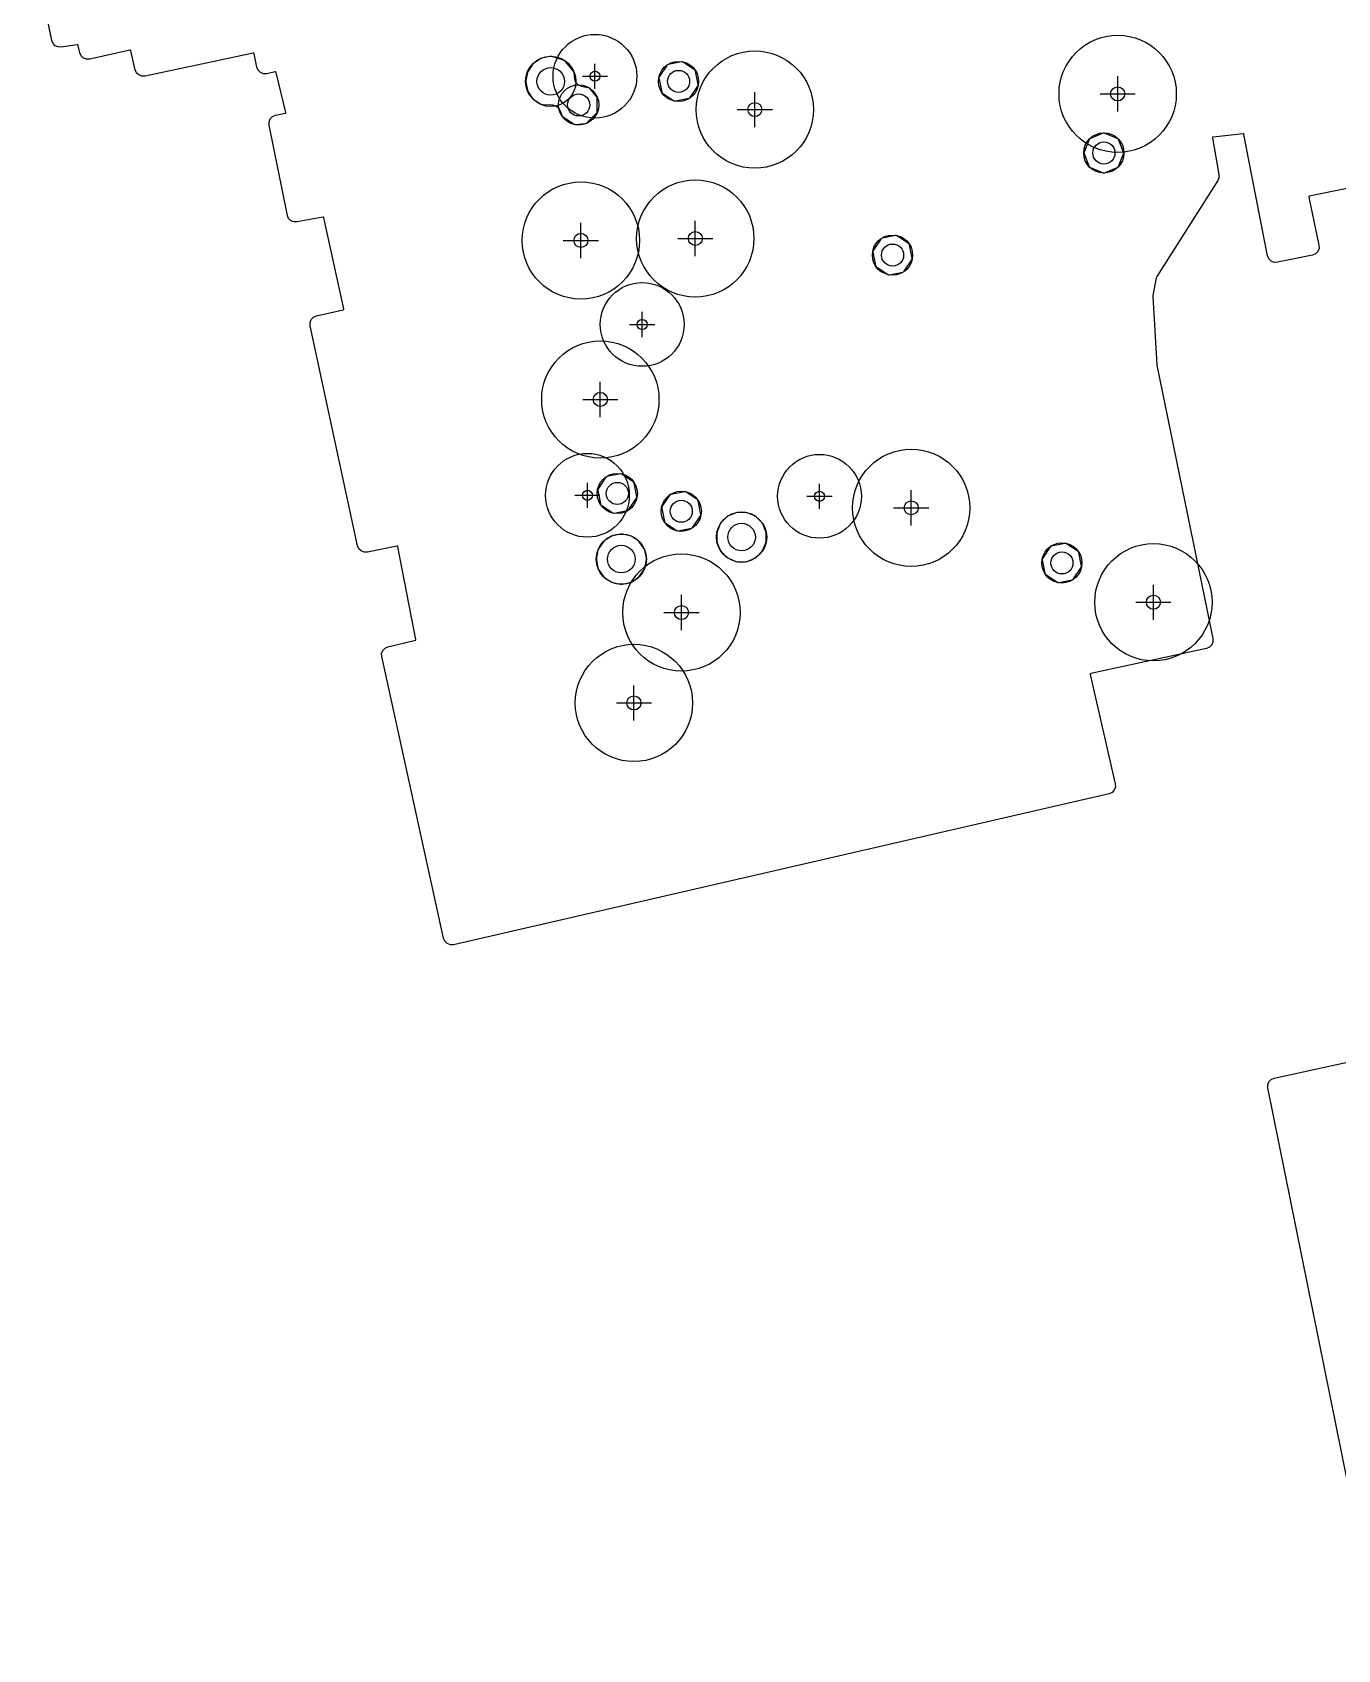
# Model space of a CAD drawing. Header units: metres. Extents: x 8738 to 9560, y -8972 to -7699.
# Drawn here: x 8938.8 to 9016.7, y -8969.4 to -8872.8 of the extents above; entities that cross this region are included whole.
import ezdxf

# ---------------------------------------------------------------- set-up
doc = ezdxf.new("R2010")
doc.units = ezdxf.units.M
for name, color, linetype in [('AI_GREENING_ALLOWED_ZONE', 4, 'Continuous'), ('AI_GREENING_LAWN', 82, 'Continuous'), ('AI_GREENING_SHRUBS', 92, 'Continuous'), ('AI_GREENING_TREES', 3, 'Continuous')]:
    doc.layers.add(name, color=color, linetype=linetype)

# ---------------------------------------------------------------- blocks, each defined once
blk = doc.blocks.new('AI_TREE')
for p, q in [((0, -0.3), (0, 0.3)), ((-0.3, 0), (0.3, 0))]:
    blk.add_line(p, q)
for radius in [1, 0.12]:
    blk.add_circle((0, 0), radius)
blk = doc.blocks.new('AI_SHRUB')
for radius in [1, 0.55]:
    blk.add_circle((0, 0), radius)

msp = doc.modelspace()

# ---------------------------------------------------------------- linework, layer by layer
at = {"layer": 'AI_GREENING_ALLOWED_ZONE'}
for points in [[(9017.939, -8881.962), (9015.044, -8882.567), (9015.006, -8882.584), (9015.006, -8882.625), (9015.605, -8885.492), (9015.607, -8885.687), (9015.534, -8885.868), (9015.398, -8886.007), (9015.218, -8886.083), (9013.133, -8886.519), (9012.937, -8886.521), (9012.755, -8886.446), (9012.615, -8886.308), (9012.54, -8886.126), (9011.126, -8878.89), (9011.111, -8878.852), (9011.071, -8878.849), (9009.298, -8879.036), (9009.258, -8879.049), (9009.256, -8879.092), (9009.634, -8881.273), (9009.632, -8881.456), (9009.564, -8881.626), (9005.923, -8887.363), (9005.889, -8887.449), (9005.688, -8888.498), (9005.684, -8888.559), (9005.928, -8892.633), (9005.933, -8892.668), (9009.277, -8908.988), (9009.279, -8909.181), (9009.206, -8909.361), (9009.071, -8909.5), (9008.894, -8909.577), (9001.985, -8911.079), (9001.947, -8911.096), (9001.948, -8911.138), (9003.451, -8917.656), (9003.456, -8917.851), (9003.387, -8918.033), (9003.254, -8918.175), (9003.076, -8918.255), (8963.966, -8927.26), (8963.77, -8927.266), (8963.587, -8927.196), (8963.444, -8927.06), (8963.366, -8926.88), (8959.673, -8910.063), (8959.668, -8909.87), (8959.738, -8909.689), (8959.871, -8909.549), (8960.047, -8909.469), (8961.681, -8909.088), (8961.719, -8909.071), (8961.719, -8909.03), (8960.643, -8903.505), (8960.627, -8903.466), (8960.585, -8903.466), (8958.816, -8903.824), (8958.622, -8903.825), (8958.443, -8903.752), (8958.304, -8903.617), (8958.228, -8903.439), (8955.405, -8890.301), (8955.402, -8890.106), (8955.473, -8889.925), (8955.608, -8889.785), (8955.787, -8889.707), (8957.372, -8889.359), (8957.411, -8889.342), (8957.41, -8889.301), (8956.217, -8883.865), (8956.201, -8883.827), (8956.16, -8883.827), (8954.627, -8884.11), (8954.434, -8884.108), (8954.256, -8884.033), (8954.12, -8883.896), (8954.046, -8883.718), (8952.953, -8878.33), (8952.952, -8878.136), (8953.026, -8877.955), (8953.163, -8877.817), (8953.342, -8877.741), (8953.922, -8877.622), (8953.961, -8877.605), (8953.959, -8877.563), (8953.373, -8875.186), (8953.356, -8875.149), (8953.314, -8875.15), (8952.819, -8875.256), (8952.624, -8875.259), (8952.442, -8875.187), (8952.302, -8875.05), (8952.225, -8874.871), (8952.056, -8874.073), (8952.04, -8874.035), (8951.998, -8874.035), (8945.55, -8875.4), (8945.356, -8875.402), (8945.176, -8875.331), (8945.036, -8875.196), (8944.959, -8875.019), (8944.71, -8873.896), (8944.693, -8873.858), (8944.651, -8873.859), (8942.258, -8874.389), (8942.063, -8874.393), (8941.882, -8874.323), (8941.741, -8874.188), (8941.662, -8874.009), (8941.564, -8873.567), (8941.548, -8873.53), (8941.507, -8873.528), (8940.555, -8873.668), (8940.366, -8873.66), (8940.195, -8873.583), (8940.064, -8873.448), (8939.992, -8873.274), (8938.827, -8867.574)], [(9019.339, -8969.353), (9012.549, -8935.817), (9012.548, -8935.624), (9012.621, -8935.445), (9012.755, -8935.306), (9012.932, -8935.229), (9021.587, -8933.334)]]:
    msp.add_lwpolyline(points, dxfattribs=at)
at = {"layer": 'AI_GREENING_LAWN'}
for points in [[(9017.939, -8881.962), (9015.044, -8882.567), (9015.006, -8882.584), (9015.006, -8882.625), (9015.605, -8885.492), (9015.607, -8885.687), (9015.534, -8885.868), (9015.398, -8886.007), (9015.218, -8886.083), (9013.133, -8886.519), (9012.937, -8886.521), (9012.755, -8886.446), (9012.615, -8886.308), (9012.54, -8886.126), (9011.126, -8878.89), (9011.111, -8878.852), (9011.071, -8878.849), (9009.298, -8879.036), (9009.258, -8879.049), (9009.256, -8879.092), (9009.634, -8881.273), (9009.632, -8881.456), (9009.564, -8881.626), (9005.923, -8887.363), (9005.889, -8887.449), (9005.688, -8888.498), (9005.684, -8888.559), (9005.928, -8892.633), (9005.933, -8892.668), (9009.277, -8908.988), (9009.279, -8909.181), (9009.206, -8909.361), (9009.071, -8909.5), (9008.894, -8909.577), (9001.985, -8911.079), (9001.947, -8911.096), (9001.948, -8911.138), (9003.451, -8917.656), (9003.456, -8917.851), (9003.387, -8918.033), (9003.254, -8918.175), (9003.076, -8918.255), (8963.966, -8927.26), (8963.77, -8927.266), (8963.587, -8927.196), (8963.444, -8927.06), (8963.366, -8926.88), (8959.673, -8910.063), (8959.668, -8909.87), (8959.738, -8909.689), (8959.871, -8909.549), (8960.047, -8909.469), (8961.681, -8909.088), (8961.719, -8909.071), (8961.719, -8909.03), (8960.643, -8903.505), (8960.627, -8903.466), (8960.585, -8903.466), (8958.816, -8903.824), (8958.622, -8903.825), (8958.443, -8903.752), (8958.304, -8903.617), (8958.228, -8903.439), (8955.405, -8890.301), (8955.402, -8890.106), (8955.473, -8889.925), (8955.608, -8889.785), (8955.787, -8889.707), (8957.372, -8889.359), (8957.411, -8889.342), (8957.41, -8889.301), (8956.217, -8883.865), (8956.201, -8883.827), (8956.16, -8883.827), (8954.627, -8884.11), (8954.434, -8884.108), (8954.256, -8884.033), (8954.12, -8883.896), (8954.046, -8883.718), (8952.953, -8878.33), (8952.952, -8878.136), (8953.026, -8877.955), (8953.163, -8877.817), (8953.342, -8877.741), (8953.922, -8877.622), (8953.961, -8877.605), (8953.959, -8877.563), (8953.373, -8875.186), (8953.356, -8875.149), (8953.314, -8875.15), (8952.819, -8875.256), (8952.624, -8875.259), (8952.442, -8875.187), (8952.302, -8875.05), (8952.225, -8874.871), (8952.056, -8874.073), (8952.04, -8874.035), (8951.998, -8874.035), (8945.55, -8875.4), (8945.356, -8875.402), (8945.176, -8875.331), (8945.036, -8875.196), (8944.959, -8875.019), (8944.71, -8873.896), (8944.693, -8873.858), (8944.651, -8873.859), (8942.258, -8874.389), (8942.063, -8874.393), (8941.882, -8874.323), (8941.741, -8874.188), (8941.662, -8874.009), (8941.564, -8873.567), (8941.548, -8873.53), (8941.507, -8873.528), (8940.555, -8873.668), (8940.366, -8873.66), (8940.195, -8873.583), (8940.064, -8873.448), (8939.992, -8873.274), (8938.827, -8867.574)], [(9019.339, -8969.353), (9012.549, -8935.817), (9012.548, -8935.624), (9012.621, -8935.445), (9012.755, -8935.306), (9012.932, -8935.229), (9021.587, -8933.334)]]:
    msp.add_lwpolyline(points, dxfattribs=at)
for points in [[(8971.591, -8876.014), (8971.404, -8875.93), (8971.265, -8875.778), (8971.2, -8875.583), (8971.157, -8875.214), (8971.104, -8875.087), (8970.644, -8874.527), (8970.526, -8874.448), (8969.822, -8874.235), (8969.703, -8874.229), (8969.238, -8874.322), (8969.148, -8874.359), (8968.744, -8874.629), (8968.675, -8874.697), (8968.405, -8875.102), (8968.368, -8875.191), (8968.273, -8875.669), (8968.273, -8875.765), (8968.368, -8876.243), (8968.405, -8876.332), (8968.675, -8876.737), (8968.744, -8876.805), (8969.131, -8877.064), (8969.259, -8877.105), (8969.87, -8877.125), (8970.07, -8877.173), (8970.233, -8877.298), (8970.332, -8877.477), (8970.415, -8877.746), (8970.433, -8877.782), (8970.463, -8877.811), (8971.155, -8878.273), (8971.193, -8878.29), (8971.234, -8878.293), (8971.842, -8878.233), (8971.881, -8878.222), (8971.915, -8878.198), (8972.499, -8877.614), (8972.525, -8877.576), (8972.534, -8877.53), (8972.534, -8876.704), (8972.527, -8876.663), (8972.507, -8876.628), (8972.119, -8876.155), (8972.088, -8876.128), (8972.051, -8876.114), (8971.591, -8876.014)], [(8976.769, -8874.711), (8976.726, -8874.728), (8976.693, -8874.761), (8976.238, -8875.443), (8976.22, -8875.486), (8976.22, -8875.532), (8976.38, -8876.336), (8976.398, -8876.379), (8976.43, -8876.412), (8977.112, -8876.868), (8977.155, -8876.885), (8977.201, -8876.885), (8978.006, -8876.725), (8978.048, -8876.708), (8978.081, -8876.675), (8978.537, -8875.993), (8978.555, -8875.95), (8978.555, -8875.904), (8978.395, -8875.1), (8978.377, -8875.057), (8978.344, -8875.024), (8977.662, -8874.568), (8977.619, -8874.551), (8977.573, -8874.551), (8976.769, -8874.711)], [(9001.964, -8879.121), (9001.926, -8879.147), (9001.9, -8879.185), (9001.586, -8879.943), (9001.577, -8879.988), (9001.586, -8880.034), (9001.9, -8880.791), (9001.926, -8880.83), (9001.964, -8880.856), (9002.722, -8881.169), (9002.767, -8881.178), (9002.813, -8881.169), (9003.57, -8880.856), (9003.609, -8880.83), (9003.635, -8880.791), (9003.948, -8880.034), (9003.958, -8879.988), (9003.948, -8879.943), (9003.635, -8879.185), (9003.609, -8879.147), (9003.57, -8879.121), (9002.813, -8878.807), (9002.767, -8878.798), (9002.722, -8878.807), (9001.964, -8879.121)], [(8989.538, -8885.082), (8989.495, -8885.1), (8989.462, -8885.133), (8989.007, -8885.814), (8988.989, -8885.857), (8988.989, -8885.904), (8989.149, -8886.708), (8989.167, -8886.751), (8989.2, -8886.783), (8989.881, -8887.239), (8989.924, -8887.257), (8989.971, -8887.257), (8990.775, -8887.097), (8990.818, -8887.079), (8990.85, -8887.046), (8991.306, -8886.364), (8991.324, -8886.322), (8991.324, -8886.275), (8991.164, -8885.471), (8991.146, -8885.428), (8991.113, -8885.395), (8990.431, -8884.94), (8990.389, -8884.922), (8990.342, -8884.922), (8989.538, -8885.082)], [(8973.114, -8899.313), (8973.071, -8899.331), (8973.038, -8899.364), (8972.582, -8900.046), (8972.565, -8900.089), (8972.565, -8900.135), (8972.725, -8900.939), (8972.742, -8900.982), (8972.775, -8901.015), (8973.457, -8901.47), (8973.5, -8901.488), (8973.546, -8901.488), (8974.35, -8901.328), (8974.393, -8901.31), (8974.426, -8901.278), (8974.882, -8900.596), (8974.899, -8900.553), (8974.899, -8900.507), (8974.739, -8899.702), (8974.722, -8899.66), (8974.689, -8899.627), (8974.007, -8899.171), (8973.964, -8899.153), (8973.918, -8899.153), (8973.114, -8899.313)], [(8976.93, -8900.374), (8976.887, -8900.392), (8976.854, -8900.424), (8976.398, -8901.106), (8976.381, -8901.149), (8976.381, -8901.195), (8976.541, -8902), (8976.558, -8902.042), (8976.591, -8902.075), (8977.273, -8902.531), (8977.316, -8902.548), (8977.362, -8902.548), (8978.166, -8902.389), (8978.209, -8902.371), (8978.242, -8902.338), (8978.697, -8901.656), (8978.715, -8901.613), (8978.715, -8901.567), (8978.555, -8900.763), (8978.538, -8900.72), (8978.505, -8900.687), (8977.823, -8900.232), (8977.78, -8900.214), (8977.734, -8900.214), (8976.93, -8900.374)], [(8982.015, -8901.713), (8981.934, -8901.66), (8981.485, -8901.473), (8981.39, -8901.455), (8980.903, -8901.455), (8980.808, -8901.473), (8980.359, -8901.66), (8980.278, -8901.713), (8979.934, -8902.058), (8979.88, -8902.138), (8979.694, -8902.588), (8979.675, -8902.682), (8979.675, -8903.169), (8979.694, -8903.264), (8979.88, -8903.714), (8979.934, -8903.794), (8980.278, -8904.138), (8980.359, -8904.192), (8980.808, -8904.378), (8980.903, -8904.397), (8981.39, -8904.397), (8981.485, -8904.378), (8981.934, -8904.192), (8982.015, -8904.138), (8982.359, -8903.794), (8982.413, -8903.714), (8982.599, -8903.264), (8982.618, -8903.169), (8982.618, -8902.682), (8982.599, -8902.588), (8982.413, -8902.138), (8982.359, -8902.058), (8982.015, -8901.713)], [(8974.59, -8902.881), (8974.501, -8902.844), (8974.023, -8902.749), (8973.927, -8902.749), (8973.449, -8902.844), (8973.36, -8902.881), (8972.955, -8903.152), (8972.887, -8903.22), (8972.616, -8903.625), (8972.579, -8903.714), (8972.484, -8904.191), (8972.484, -8904.288), (8972.579, -8904.765), (8972.616, -8904.855), (8972.887, -8905.259), (8972.955, -8905.328), (8973.36, -8905.598), (8973.449, -8905.635), (8973.927, -8905.73), (8974.023, -8905.73), (8974.501, -8905.635), (8974.59, -8905.598), (8974.995, -8905.328), (8975.063, -8905.259), (8975.333, -8904.855), (8975.37, -8904.765), (8975.465, -8904.288), (8975.465, -8904.191), (8975.37, -8903.714), (8975.333, -8903.625), (8975.063, -8903.22), (8974.995, -8903.152), (8974.59, -8902.881)], [(8999.644, -8903.461), (8999.601, -8903.479), (8999.568, -8903.511), (8999.112, -8904.193), (8999.095, -8904.236), (8999.095, -8904.282), (8999.255, -8905.087), (8999.272, -8905.129), (8999.305, -8905.162), (8999.987, -8905.618), (9000.03, -8905.635), (9000.076, -8905.635), (9000.88, -8905.475), (9000.923, -8905.458), (9000.956, -8905.425), (9001.412, -8904.743), (9001.429, -8904.7), (9001.429, -8904.654), (9001.269, -8903.85), (9001.252, -8903.807), (9001.219, -8903.774), (9000.537, -8903.319), (9000.494, -8903.301), (9000.448, -8903.301), (8999.644, -8903.461)]]:
    msp.add_lwpolyline(points, close=True, dxfattribs=at)

# ---------------------------------------------------------------- block references
at = {"layer": 'AI_GREENING_SHRUBS'}
for p, xscale, yscale in [((8969.763, -8875.717), 1.5, 1.5), ((8977.387, -8875.718), 1.2, 1.2), ((8971.425, -8877.12), 1.2, 1.2), ((9002.767, -8879.988), 1.2, 1.2), ((8990.156, -8886.089), 1.2, 1.2), ((8973.732, -8900.321), 1.2, 1.2), ((8977.548, -8901.381), 1.2, 1.2), ((8981.147, -8902.926), 1.5, 1.5), ((8973.975, -8904.24), 1.5, 1.5), ((9000.262, -8904.468), 1.2, 1.2)]:
    msp.add_blockref('AI_SHRUB', p, dxfattribs=dict(at, xscale=xscale, yscale=yscale))
at = {"layer": 'AI_GREENING_TREES'}
for p, xscale, yscale in [((8972.4, -8875.41), 2.5, 2.5), ((9003.592, -8876.46), 3.5, 3.5), ((8981.939, -8877.399), 3.5, 3.5), ((8971.56, -8885.213), 3.5, 3.5), ((8978.388, -8885.095), 3.5, 3.5), ((8975.219, -8890.228), 2.5, 2.5), ((8972.719, -8894.707), 3.5, 3.5), ((8971.949, -8900.43), 2.5, 2.5), ((8985.8, -8900.49), 2.5, 2.5), ((8991.27, -8901.177), 3.5, 3.5), ((9005.723, -8906.815), 3.5, 3.5), ((8977.56, -8907.428), 3.5, 3.5), ((8974.726, -8912.827), 3.5, 3.5)]:
    msp.add_blockref('AI_TREE', p, dxfattribs=dict(at, xscale=xscale, yscale=yscale))

doc.saveas('drawing.dxf')
